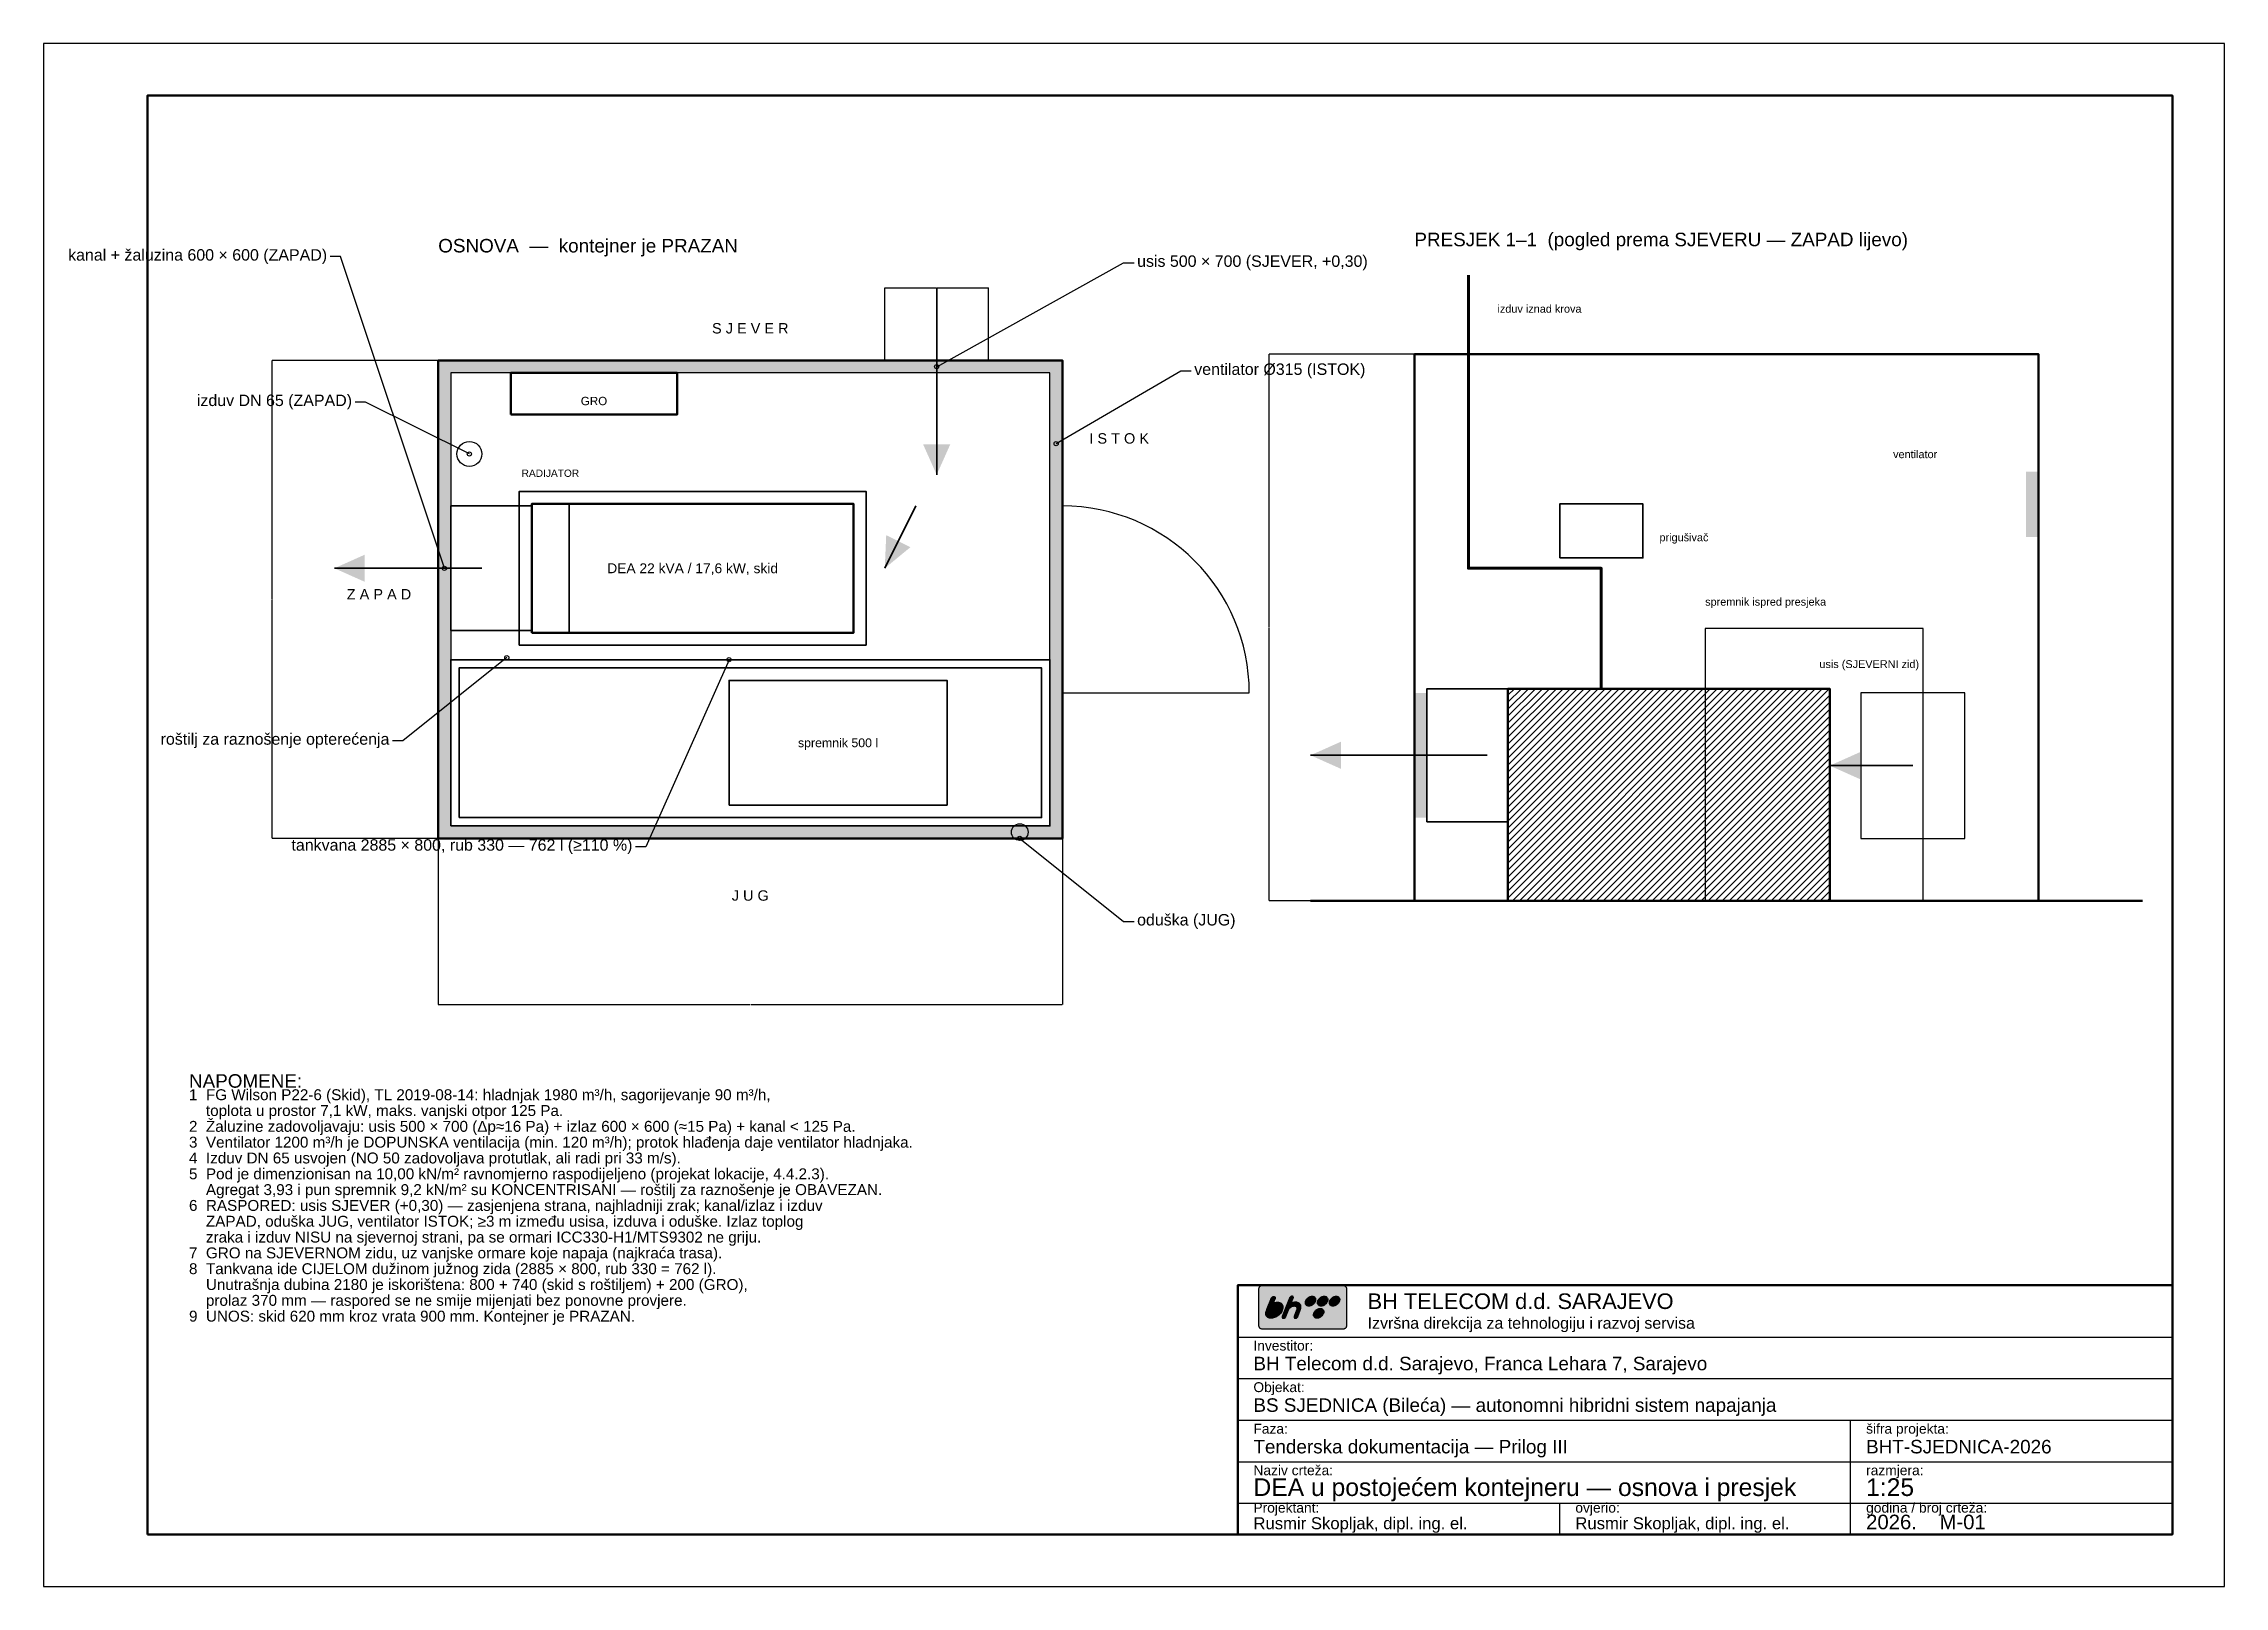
# Model space of a CAD drawing. Header units: millimetres. Extents: x 0 to 10500, y 0 to 7425.
import ezdxf
from ezdxf.enums import TextEntityAlignment as Align

# ---------------------------------------------------------------- set-up
doc = ezdxf.new("R2010")
doc.units = ezdxf.units.MM
for name, color, linetype in [('Agregat', 30, 'Continuous'), ('Izvod', 253, 'Continuous'), ('Konstrukcija', 5, 'Continuous'), ('Kote', 7, 'Continuous'), ('Novi1', 30, 'Continuous'), ('Objekat', 6, 'Continuous'), ('Okvir', 3, 'Continuous'), ('Orijentacija', 1, 'Continuous'), ('Sakriveno', 15, 'Continuous'), ('Tekst', 253, 'Continuous'), ('Ventilacija', 4, 'Continuous')]:
    doc.layers.add(name, color=color, linetype=linetype)
doc.styles.add('20', font='arial.ttf')
doc.styles.add('OpenSansCondensed-Light', font='OpenSansCondensed-Light.ttf')
doc.styles.get("Standard").update_dxf_attribs({"font": 'times.ttf'})
doc.dimstyles.get("Standard").update_dxf_attribs({"dimtxt": 2.5, "dimasz": 2.5, "dimexe": 1.25, "dimexo": 0.625, "dimtad": 1, "dimtxsty": 'Standard', "dimcen": 2.5, "dimazin": 3, "dimtfac": 1, "dimtmove": 0, "dimatfit": 3, "dimarcsym": 0})

# ---------------------------------------------------------------- blocks, each defined once
blk = doc.blocks.new('_CLOSEDFILLED')
at = {"color": 0, "linetype": 'ByBlock'}
blk.add_solid([(-1, 0), (0, 0), (-1, 0)], dxfattribs=at)
blk = doc.blocks.new('*D3')
for p, q in [((1900, 3600), (1900, 2800)), ((4905, 3600), (4905, 2800)), ((1900.25, 2800), (3400.5, 2800)), ((3404.5, 2800), (4904.75, 2800))]:
    blk.add_line(p, q)
at = {"layer": 'Defpoints'}
for p in [(1900, 3600), (4905, 3600), (1900, 2800)]:
    blk.add_point(p, dxfattribs=at)
at = {"layer": 'Kote', "xscale": 0.25, "yscale": 0.25, "rotation": 180}
blk.add_blockref('_CLOSEDFILLED', (1900, 2800), dxfattribs=at)
at = {"layer": 'Kote', "xscale": 0.25, "yscale": 0.25}
blk.add_blockref('_CLOSEDFILLED', (4905, 2800), dxfattribs=at)
at = {"layer": 'Kote', "insert": (3402.5, 2800), "char_height": 1, "attachment_point": 5, "style": 'OpenSansCondensed-Light'}
blk.add_mtext('3005', dxfattribs=at)
blk = doc.blocks.new('*D4')
for p, q in [((1900, 5900), (1100, 5900)), ((1100, 4752), (1100, 5899.75)), ((1100, 3600.25), (1100, 4748)), ((1900, 3600), (1100, 3600))]:
    blk.add_line(p, q)
at = {"layer": 'Defpoints'}
for p in [(1900, 5900), (1100, 3600), (1900, 3600)]:
    blk.add_point(p, dxfattribs=at)
at = {"layer": 'Kote', "xscale": 0.25, "yscale": 0.25}
for p, rotation in [((1100, 5900), 90), ((1100, 3600), 270)]:
    blk.add_blockref('_CLOSEDFILLED', p, dxfattribs=dict(at, rotation=rotation))
at = {"layer": 'Kote', "insert": (1100, 4750), "char_height": 1, "attachment_point": 5, "rotation": 90, "style": 'OpenSansCondensed-Light'}
blk.add_mtext('2300', dxfattribs=at)
blk = doc.blocks.new('*D5')
for p, q in [((4050, 5900), (4050, 6250)), ((4050.25, 6250), (4298.5, 6250)), ((4301.5, 6250), (4549.75, 6250)), ((4550, 5900), (4550, 6250))]:
    blk.add_line(p, q)
at = {"layer": 'Defpoints'}
for p in [(4050, 6250), (4050, 5900), (4550, 5900)]:
    blk.add_point(p, dxfattribs=at)
at = {"layer": 'Kote', "xscale": 0.25, "yscale": 0.25, "rotation": 180}
blk.add_blockref('_CLOSEDFILLED', (4050, 6250), dxfattribs=at)
at = {"layer": 'Kote', "xscale": 0.25, "yscale": 0.25}
blk.add_blockref('_CLOSEDFILLED', (4550, 6250), dxfattribs=at)
at = {"layer": 'Kote', "insert": (4300, 6250), "char_height": 1, "attachment_point": 5, "style": 'OpenSansCondensed-Light'}
blk.add_mtext('500', dxfattribs=at)
blk = doc.blocks.new('*D6')
for p, q in [((6600, 5930), (5900, 5930)), ((5900, 4617), (5900, 5929.75)), ((5900, 3300.25), (5900, 4613)), ((6600, 3300), (5900, 3300))]:
    blk.add_line(p, q)
at = {"layer": 'Defpoints'}
for p in [(6600, 5930), (5900, 3300), (6600, 3300)]:
    blk.add_point(p, dxfattribs=at)
at = {"layer": 'Kote', "xscale": 0.25, "yscale": 0.25}
for p, rotation in [((5900, 5930), 90), ((5900, 3300), 270)]:
    blk.add_blockref('_CLOSEDFILLED', p, dxfattribs=dict(at, rotation=rotation))
at = {"layer": 'Kote', "insert": (5900, 4615), "char_height": 1, "attachment_point": 5, "rotation": 90, "style": 'OpenSansCondensed-Light'}
blk.add_mtext('2630', dxfattribs=at)

msp = doc.modelspace()

# ---------------------------------------------------------------- hatches: boundary and pattern name
at = {"layer": 'Agregat'}
h = msp.add_hatch(dxfattribs=at)
h.set_pattern_fill('ANSI31', scale=7.5)
h.paths.add_polyline_path([(7050, 3300), (8600, 3300), (8600, 4320), (7050, 4320)])
at = {"layer": 'Objekat'}
for color, points in [(8, [(1900, 5840), (4905, 5840), (4905, 5900), (1900, 5900)]), (8, [(1900, 3660), (1960, 3660), (1960, 5840), (1900, 5840)]), (8, [(4845, 3660), (4905, 3660), (4905, 5840), (4845, 5840)]), (0, [(4845, 4300), (4905, 4300), (4905, 5200), (4845, 5200)]), (8, [(1900, 3600), (4905, 3600), (4905, 3660), (1900, 3660)])]:
    msp.add_hatch(color=color, dxfattribs=at).paths.add_polyline_path(points)
at = {"layer": 'Okvir'}
for color, points in [(30, [(5865.218, 1240), (6259.781, 1240), (6261.839, 1240.152), (6263.815, 1240.593), (6265.69, 1241.305), (6267.447, 1242.266), (6269.066, 1243.457), (6270.529, 1244.858), (6271.818, 1246.448), (6272.914, 1248.207), (6273.799, 1250.116), (6274.454, 1252.153), (6274.86, 1254.3), (6275, 1256.536), (6275, 1430.155), (6274.86, 1432.391), (6274.454, 1434.538), (6273.799, 1436.576), (6272.914, 1438.485), (6271.818, 1440.244), (6270.529, 1441.834), (6269.066, 1443.235), (6267.447, 1444.425), (6265.69, 1445.387), (6263.815, 1446.098), (6261.839, 1446.54), (6259.781, 1446.692), (5865.218, 1446.692), (5863.16, 1446.54), (5861.185, 1446.098), (5859.309, 1445.387), (5857.553, 1444.425), (5855.934, 1443.234), (5854.47, 1441.834), (5853.181, 1440.244), (5852.085, 1438.484), (5851.201, 1436.576), (5850.546, 1434.538), (5850.14, 1432.391), (5850, 1430.155), (5850, 1256.536), (5850.14, 1254.3), (5850.546, 1252.154), (5851.201, 1250.116), (5852.085, 1248.207), (5853.181, 1246.448), (5854.47, 1244.858), (5855.933, 1243.457), (5857.552, 1242.266), (5859.309, 1241.305), (5861.184, 1240.593), (5863.16, 1240.152)]), (7, [(5963.604, 1329.025), (5961.146, 1323.583), (5958.194, 1318.428), (5954.788, 1313.594), (5950.971, 1309.118), (5946.783, 1305.036), (5942.265, 1301.382), (5937.459, 1298.193), (5932.407, 1295.504), (5927.149, 1293.35), (5921.726, 1291.768), (5916.18, 1290.792), (5910.552, 1290.459), (5907.708, 1290.537), (5905.031, 1290.77), (5902.52, 1291.156), (5900.174, 1291.694), (5897.991, 1292.385), (5895.968, 1293.225), (5894.105, 1294.215), (5892.399, 1295.353), (5890.849, 1296.637), (5889.454, 1298.068), (5888.211, 1299.643), (5887.119, 1301.362), (5886.027, 1303.776), (5885.256, 1306.221), (5884.782, 1308.7), (5884.582, 1311.216), (5884.63, 1313.772), (5884.902, 1316.373), (5885.375, 1319.022), (5886.023, 1321.721), (5886.822, 1324.474), (5887.749, 1327.285), (5888.778, 1330.157), (5889.886, 1333.094), (5889.886, 1333.097), (5889.887, 1333.107), (5889.889, 1333.122), (5889.892, 1333.142), (5889.898, 1333.167), (5889.906, 1333.195), (5889.918, 1333.228), (5889.934, 1333.263), (5889.955, 1333.3), (5889.98, 1333.339), (5890.011, 1333.379), (5890.049, 1333.419), (5891.35, 1336.837), (5908.763, 1380.61), (5910.716, 1385.981), (5911.051, 1386.697), (5911.409, 1387.38), (5911.788, 1388.033), (5912.192, 1388.657), (5912.62, 1389.254), (5913.075, 1389.825), (5913.556, 1390.373), (5914.066, 1390.899), (5914.605, 1391.405), (5915.175, 1391.892), (5915.777, 1392.361), (5916.411, 1392.816), (5916.947, 1393.168), (5917.495, 1393.493), (5918.054, 1393.79), (5918.623, 1394.057), (5919.202, 1394.296), (5919.788, 1394.504), (5920.381, 1394.682), (5920.98, 1394.829), (5921.583, 1394.944), (5922.19, 1395.027), (5922.798, 1395.077), (5923.408, 1395.094), (5924.008, 1395.077), (5924.586, 1395.026), (5925.14, 1394.941), (5925.669, 1394.823), (5926.17, 1394.67), (5926.643, 1394.484), (5927.085, 1394.263), (5927.495, 1394.009), (5927.871, 1393.721), (5928.211, 1393.399), (5928.514, 1393.043), (5928.778, 1392.654), (5929.039, 1392.237), (5929.254, 1391.798), (5929.422, 1391.336), (5929.544, 1390.851), (5929.621, 1390.341), (5929.653, 1389.805), (5929.641, 1389.242), (5929.586, 1388.651), (5929.488, 1388.03), (5929.347, 1387.379), (5929.165, 1386.696), (5928.941, 1385.981), (5926.826, 1380.773), (5926.826, 1380.773), (5926.826, 1380.772), (5926.826, 1380.771), (5926.826, 1380.767), (5926.826, 1380.761), (5926.826, 1380.753), (5926.826, 1380.741), (5926.826, 1380.725), (5926.826, 1380.705), (5926.826, 1380.679), (5926.826, 1380.648), (5926.826, 1380.61), (5919.34, 1362.06), (5921.096, 1362.887), (5922.865, 1363.656), (5924.647, 1364.366), (5926.44, 1365.013), (5928.245, 1365.595), (5930.06, 1366.108), (5931.886, 1366.55), (5933.721, 1366.918), (5935.565, 1367.209), (5937.418, 1367.42), (5939.278, 1367.549), (5941.146, 1367.593), (5946.368, 1367.247), (5951.037, 1366.239), (5955.136, 1364.61), (5958.649, 1362.404), (5961.558, 1359.661), (5963.847, 1356.426), (5965.499, 1352.739), (5966.496, 1348.644), (5966.823, 1344.183), (5966.46, 1339.398), (5965.393, 1334.331)]), (7, [(6028.046, 1367.593), (6026.216, 1367.549), (6024.387, 1367.42), (6022.562, 1367.209), (6020.741, 1366.918), (6018.928, 1366.55), (6017.123, 1366.108), (6015.328, 1365.595), (6013.545, 1365.013), (6011.775, 1364.366), (6010.021, 1363.656), (6008.283, 1362.887), (6006.565, 1362.06), (6008.518, 1367.268), (6016.491, 1387.121), (6016.752, 1387.802), (6016.965, 1388.462), (6017.13, 1389.101), (6017.245, 1389.718), (6017.31, 1390.313), (6017.325, 1390.884), (6017.29, 1391.431), (6017.203, 1391.955), (6017.063, 1392.453), (6016.872, 1392.926), (6016.627, 1393.373), (6016.329, 1393.793), (6016.065, 1394.183), (6015.761, 1394.539), (6015.421, 1394.86), (6015.045, 1395.148), (6014.635, 1395.402), (6014.193, 1395.623), (6013.721, 1395.809), (6013.219, 1395.961), (6012.691, 1396.08), (6012.137, 1396.165), (6011.559, 1396.215), (6010.96, 1396.232), (6010.352, 1396.215), (6009.752, 1396.165), (6009.156, 1396.082), (6008.566, 1395.967), (6007.981, 1395.821), (6007.399, 1395.643), (6006.821, 1395.435), (6006.246, 1395.196), (6005.673, 1394.929), (6005.101, 1394.633), (6004.531, 1394.308), (6003.961, 1393.956), (6003.327, 1393.498), (6002.726, 1393.02), (6002.158, 1392.522), (6001.622, 1392.003), (6001.118, 1391.464), (6000.645, 1390.904), (6000.203, 1390.324), (5999.791, 1389.724), (5999.407, 1389.104), (5999.053, 1388.463), (5998.727, 1387.802), (5998.429, 1387.121), (5963.767, 1299.408), (5963.509, 1298.727), (5963.304, 1298.066), (5963.151, 1297.428), (5963.049, 1296.811), (5962.997, 1296.217), (5962.993, 1295.646), (5963.037, 1295.098), (5963.128, 1294.575), (5963.263, 1294.077), (5963.443, 1293.604), (5963.665, 1293.157), (5963.929, 1292.736), (5964.228, 1292.384), (5964.553, 1292.059), (5964.906, 1291.763), (5965.285, 1291.495), (5965.692, 1291.257), (5966.126, 1291.049), (5966.587, 1290.871), (5967.075, 1290.724), (5967.591, 1290.609), (5968.133, 1290.526), (5968.703, 1290.476), (5969.3, 1290.459), (5969.876, 1290.476), (5970.463, 1290.526), (5971.059, 1290.609), (5971.662, 1290.724), (5972.27, 1290.871), (5972.88, 1291.049), (5973.49, 1291.257), (5974.097, 1291.495), (5974.7, 1291.763), (5975.296, 1292.059), (5975.884, 1292.384), (5976.46, 1292.736), (5977.056, 1293.157), (5977.626, 1293.604), (5978.168, 1294.077), (5978.684, 1294.575), (5979.172, 1295.098), (5979.633, 1295.646), (5980.067, 1296.217), (5980.474, 1296.811), (5980.853, 1297.428), (5981.206, 1298.066), (5981.531, 1298.727), (5981.829, 1299.408), (5994.523, 1331.629), (5995.896, 1334.135), (5997.481, 1336.515), (5999.26, 1338.751), (6001.213, 1340.826), (6003.322, 1342.723), (6005.568, 1344.424), (6007.933, 1345.911), (6010.398, 1347.167), (6012.945, 1348.174), (6015.554, 1348.915), (6018.207, 1349.373), (6020.886, 1349.529), (6023.733, 1349.35), (6026.251, 1348.824), (6028.438, 1347.973), (6030.288, 1346.817), (6031.8, 1345.377), (6032.969, 1343.672), (6033.792, 1341.722), (6034.266, 1339.549), (6034.388, 1337.173), (6034.153, 1334.613), (6033.559, 1331.89), (6032.602, 1329.025), (6021.211, 1299.571), (6020.953, 1298.852), (6020.748, 1298.161), (6020.596, 1297.499), (6020.494, 1296.865), (6020.441, 1296.261), (6020.438, 1295.687), (6020.482, 1295.143), (6020.572, 1294.63), (6020.707, 1294.149), (6020.887, 1293.7), (6021.109, 1293.284), (6021.373, 1292.901), (6021.672, 1292.511), (6021.997, 1292.154), (6022.35, 1291.832), (6022.73, 1291.544), (6023.137, 1291.29), (6023.571, 1291.069), (6024.032, 1290.883), (6024.52, 1290.73), (6025.035, 1290.612), (6025.578, 1290.527), (6026.147, 1290.476), (6026.744, 1290.459), (6027.354, 1290.476), (6027.964, 1290.527), (6028.575, 1290.612), (6029.185, 1290.73), (6029.795, 1290.883), (6030.405, 1291.069), (6031.016, 1291.29), (6031.626, 1291.544), (6032.236, 1291.832), (6032.846, 1292.154), (6033.457, 1292.511), (6034.067, 1292.901), (6034.664, 1293.284), (6035.232, 1293.7), (6035.773, 1294.149), (6036.285, 1294.63), (6036.767, 1295.143), (6037.22, 1295.687), (6037.642, 1296.261), (6038.033, 1296.865), (6038.392, 1297.499), (6038.719, 1298.161), (6039.013, 1298.852), (6039.274, 1299.571), (6050.666, 1329.025), (6052.422, 1334.331), (6053.466, 1339.398), (6053.814, 1344.183), (6053.481, 1348.644), (6052.481, 1352.739), (6050.829, 1356.426), (6048.539, 1359.661), (6045.627, 1362.404), (6042.107, 1364.61), (6037.994, 1366.239), (6033.302, 1367.247)]), (7, [(6107.621, 1396.232), (6110.748, 1396.013), (6113.605, 1395.377), (6116.175, 1394.351), (6118.441, 1392.966), (6120.382, 1391.251), (6121.983, 1389.235), (6123.224, 1386.948), (6124.088, 1384.42), (6124.557, 1381.678), (6124.611, 1378.754), (6124.234, 1375.676), (6123.408, 1372.474), (6122.149, 1369.275), (6120.516, 1366.206), (6118.546, 1363.295), (6116.277, 1360.571), (6113.748, 1358.061), (6110.999, 1355.795), (6108.066, 1353.799), (6104.988, 1352.103), (6101.804, 1350.735), (6098.552, 1349.723), (6095.271, 1349.095), (6092, 1348.879), (6088.87, 1349.095), (6086.005, 1349.723), (6083.423, 1350.735), (6081.145, 1352.103), (6079.189, 1353.799), (6077.577, 1355.795), (6076.328, 1358.061), (6075.461, 1360.571), (6074.997, 1363.295), (6074.954, 1366.206), (6075.354, 1369.275), (6076.215, 1372.474), (6077.473, 1375.676), (6079.106, 1378.754), (6081.076, 1381.678), (6083.345, 1384.42), (6085.873, 1386.948), (6088.623, 1389.235), (6091.556, 1391.251), (6094.633, 1392.966), (6097.817, 1394.351), (6101.069, 1395.377), (6104.35, 1396.013)]), (7, [(6165.88, 1396.232), (6169.044, 1396.013), (6171.932, 1395.377), (6174.528, 1394.351), (6176.813, 1392.966), (6178.771, 1391.251), (6180.384, 1389.235), (6181.634, 1386.948), (6182.503, 1384.42), (6182.975, 1381.678), (6183.031, 1378.754), (6182.655, 1375.676), (6181.828, 1372.474), (6180.57, 1369.275), (6178.936, 1366.206), (6176.966, 1363.295), (6174.698, 1360.571), (6172.17, 1358.061), (6169.42, 1355.795), (6166.487, 1353.799), (6163.409, 1352.103), (6160.226, 1350.735), (6156.974, 1349.723), (6153.693, 1349.095), (6150.421, 1348.879), (6147.292, 1349.095), (6144.425, 1349.723), (6141.842, 1350.735), (6139.56, 1352.103), (6137.599, 1353.799), (6135.978, 1355.795), (6134.717, 1358.061), (6133.834, 1360.571), (6133.349, 1363.295), (6133.281, 1366.206), (6133.649, 1369.275), (6134.473, 1372.474), (6135.765, 1375.676), (6137.421, 1378.754), (6139.403, 1381.678), (6141.675, 1384.42), (6144.201, 1386.948), (6146.942, 1389.235), (6149.864, 1391.251), (6152.928, 1392.966), (6156.099, 1394.351), (6159.339, 1395.377), (6162.611, 1396.013)]), (7, [(6223.487, 1396.232), (6226.613, 1396.013), (6229.471, 1395.377), (6232.041, 1394.351), (6234.306, 1392.966), (6236.248, 1391.251), (6237.849, 1389.235), (6239.09, 1386.948), (6239.954, 1384.42), (6240.422, 1381.678), (6240.477, 1378.754), (6240.099, 1375.676), (6239.272, 1372.474), (6238.014, 1369.275), (6236.381, 1366.206), (6234.411, 1363.295), (6232.143, 1360.571), (6229.614, 1358.061), (6226.864, 1355.795), (6223.931, 1353.799), (6220.854, 1352.103), (6217.67, 1350.735), (6214.418, 1349.723), (6211.137, 1349.095), (6207.865, 1348.879), (6204.736, 1349.095), (6201.871, 1349.723), (6199.289, 1350.735), (6197.011, 1352.103), (6195.055, 1353.799), (6193.443, 1355.795), (6192.194, 1358.061), (6191.327, 1360.571), (6190.862, 1363.295), (6190.82, 1366.206), (6191.219, 1369.275), (6192.081, 1372.474), (6193.339, 1375.676), (6194.972, 1378.754), (6196.942, 1381.678), (6199.21, 1384.42), (6201.739, 1386.948), (6204.489, 1389.235), (6207.422, 1391.251), (6210.499, 1392.966), (6213.683, 1394.351), (6216.935, 1395.377), (6220.215, 1396.013)]), (7, [(5945.54, 1329.025), (5946.531, 1331.89), (5947.148, 1334.613), (5947.396, 1337.173), (5947.282, 1339.549), (5946.81, 1341.722), (5945.987, 1343.672), (5944.819, 1345.377), (5943.31, 1346.817), (5941.467, 1347.973), (5939.294, 1348.824), (5936.799, 1349.35), (5933.986, 1349.529), (5931.034, 1349.344), (5928.129, 1348.802), (5925.293, 1347.927), (5922.547, 1346.745), (5919.912, 1345.277), (5917.408, 1343.549), (5915.057, 1341.583), (5912.879, 1339.404), (5910.896, 1337.035), (5909.128, 1334.499), (5907.596, 1331.822), (5906.321, 1329.025), (5905.196, 1325.645), (5904.566, 1322.579), (5904.396, 1319.826), (5904.652, 1317.381), (5905.298, 1315.242), (5906.301, 1313.404), (5907.626, 1311.864), (5909.239, 1310.62), (5911.104, 1309.667), (5913.189, 1309.002), (5915.457, 1308.622), (5917.875, 1308.523), (5920.371, 1308.671), (5922.953, 1309.115), (5925.585, 1309.85), (5928.23, 1310.873), (5930.853, 1312.181), (5933.417, 1313.77), (5935.886, 1315.638), (5938.223, 1317.78), (5940.394, 1320.193), (5942.361, 1322.874), (5944.089, 1325.819)]), (7, [(6146.678, 1337.65), (6149.808, 1337.434), (6152.674, 1336.806), (6155.257, 1335.794), (6157.539, 1334.425), (6159.5, 1332.73), (6161.12, 1330.734), (6162.382, 1328.468), (6163.264, 1325.958), (6163.749, 1323.234), (6163.817, 1320.323), (6163.449, 1317.254), (6162.626, 1314.055), (6161.367, 1310.856), (6159.734, 1307.787), (6157.764, 1304.876), (6155.496, 1302.151), (6152.967, 1299.642), (6150.217, 1297.375), (6147.284, 1295.38), (6144.207, 1293.684), (6141.023, 1292.315), (6137.771, 1291.303), (6134.49, 1290.675), (6131.218, 1290.459), (6128.089, 1290.675), (6125.223, 1291.303), (6122.639, 1292.315), (6120.357, 1293.684), (6118.397, 1295.38), (6116.776, 1297.375), (6115.514, 1299.642), (6114.632, 1302.151), (6114.147, 1304.876), (6114.078, 1307.787), (6114.446, 1310.856), (6115.27, 1314.055), (6116.528, 1317.254), (6118.162, 1320.323), (6120.132, 1323.234), (6122.4, 1325.958), (6124.929, 1328.468), (6127.679, 1330.734), (6130.612, 1332.73), (6133.689, 1334.425), (6136.873, 1335.794), (6140.125, 1336.806), (6143.406, 1337.434)])]:
    msp.add_hatch(color=color, dxfattribs=at).paths.add_polyline_path(points)
at = {"layer": 'Ventilacija'}
for points in [[(4050, 5840), (4550, 5840), (4550, 5900), (4050, 5900)], [(4845, 5350), (4905, 5350), (4905, 5665), (4845, 5665)], [(9545, 5050), (9605, 5050), (9605, 5365), (9545, 5365)], [(1900, 4600), (1960, 4600), (1960, 5200), (1900, 5200)], [(6600, 3700), (6660, 3700), (6660, 4300), (6600, 4300)]]:
    msp.add_hatch(color=4, dxfattribs=at).paths.add_polyline_path(points)

# ---------------------------------------------------------------- linework, layer by layer
at = {"layer": 'Agregat', "color": 30, "lineweight": 50}
for points in [[(2350, 4590), (3900, 4590), (3900, 5210), (2350, 5210)], [(7050, 3300), (8600, 3300), (8600, 4320), (7050, 4320)]]:
    msp.add_lwpolyline(points, close=True, dxfattribs=at)
at = {"layer": 'Agregat', "color": 4, "lineweight": 35}
msp.add_lwpolyline([(2350, 4590), (2530, 4590), (2530, 5210), (2350, 5210)], close=True, dxfattribs=at)
at = {"layer": 'Agregat', "color": 1, "lineweight": 35}
msp.add_lwpolyline([(1960, 3660), (4845, 3660), (4845, 4460), (1960, 4460)], close=True, dxfattribs=at)
at = {"layer": 'Agregat', "color": 30, "lineweight": 35}
msp.add_lwpolyline([(3300, 3760), (4350, 3760), (4350, 4360), (3300, 4360)], close=True, dxfattribs=at)
at = {"layer": 'Izvod', "color": 8}
for points in [[(1930, 4900), (1430, 6400), (1380, 6400)], [(4300, 5870), (5200, 6370), (5250, 6370)], [(4875, 5500), (5475, 5850), (5525, 5850)], [(2050, 5450), (1550, 5700), (1500, 5700)], [(2230, 4470), (1730, 4070), (1680, 4070)], [(3300, 4460), (2900, 3560), (2850, 3560)], [(4700, 3600), (5200, 3200), (5250, 3200)]]:
    msp.add_lwpolyline(points, dxfattribs=at)
for centre in [(4300, 5870), (2050, 5450), (4875, 5500), (1930, 4900), (2230, 4470), (3300, 4460), (4700, 3600)]:
    msp.add_circle(centre, 10, dxfattribs=at)
at = {"layer": 'Konstrukcija', "color": 5, "lineweight": 35}
for points in [[(2290, 4530), (3960, 4530), (3960, 5270), (2290, 5270)], [(2000, 3700), (4805, 3700), (4805, 4420), (2000, 4420)]]:
    msp.add_lwpolyline(points, close=True, dxfattribs=at)
at = {"layer": 'Novi1', "color": 30, "lineweight": 50}
msp.add_lwpolyline([(2250, 5640), (3050, 5640), (3050, 5840), (2250, 5840)], close=True, dxfattribs=at)
at = {"layer": 'Objekat', "color": 8}
msp.add_line((4905, 4300), (5805, 4300), dxfattribs=at)
at = {"layer": 'Objekat', "color": 8, "lineweight": 50}
msp.add_line((6100, 3300), (10105, 3300), dxfattribs=at)
at = {"layer": 'Objekat', "color": 6, "lineweight": 50}
for points in [[(1900, 3600), (4905, 3600), (4905, 5900), (1900, 5900)], [(6600, 3300), (9605, 3300), (9605, 5930), (6600, 5930)]]:
    msp.add_lwpolyline(points, close=True, dxfattribs=at)
at = {"layer": 'Objekat', "color": 6}
msp.add_lwpolyline([(1960, 3660), (4845, 3660), (4845, 5840), (1960, 5840)], close=True, dxfattribs=at)
at = {"layer": 'Objekat', "color": 8}
msp.add_arc((4905, 4300), 900, 0, 90, dxfattribs=at)
at = {"layer": 'Okvir'}
for p, q in [((5750, 1200), (10250, 1200)), ((5750, 1000), (10250, 1000)), ((5750, 800), (10250, 800)), ((8700, 400), (8700, 800)), ((5750, 600), (10250, 600)), ((5750, 400), (10250, 400)), ((7300, 250), (7300, 400)), ((8700, 250), (8700, 400))]:
    msp.add_line(p, q, dxfattribs=at)
at = {"layer": 'Okvir', "color": 8}
msp.add_lwpolyline([(0, 0), (10500, 0), (10500, 7425), (0, 7425)], close=True, dxfattribs=at)
at = {"layer": 'Okvir', "lineweight": 50}
for points in [[(500, 250), (10250, 250), (10250, 7175), (500, 7175)], [(5750, 250), (10250, 250), (10250, 1450), (5750, 1450)]]:
    msp.add_lwpolyline(points, close=True, dxfattribs=at)
at = {"layer": 'Okvir', "color": 30}
msp.add_lwpolyline([(5865.218, 1240), (6259.781, 1240), (6261.839, 1240.152), (6263.815, 1240.593), (6265.69, 1241.305), (6267.447, 1242.266), (6269.066, 1243.457), (6270.529, 1244.858), (6271.818, 1246.448), (6272.914, 1248.207), (6273.799, 1250.116), (6274.454, 1252.153), (6274.86, 1254.3), (6275, 1256.536), (6275, 1430.155), (6274.86, 1432.391), (6274.454, 1434.538), (6273.799, 1436.576), (6272.914, 1438.485), (6271.818, 1440.244), (6270.529, 1441.834), (6269.066, 1443.235), (6267.447, 1444.425), (6265.69, 1445.387), (6263.815, 1446.098), (6261.839, 1446.54), (6259.781, 1446.692), (5865.218, 1446.692), (5863.16, 1446.54), (5861.185, 1446.098), (5859.309, 1445.387), (5857.553, 1444.425), (5855.934, 1443.234), (5854.47, 1441.834), (5853.181, 1440.244), (5852.085, 1438.484), (5851.201, 1436.576), (5850.546, 1434.538), (5850.14, 1432.391), (5850, 1430.155), (5850, 1256.536), (5850.14, 1254.3), (5850.546, 1252.154), (5851.201, 1250.116), (5852.085, 1248.207), (5853.181, 1246.448), (5854.47, 1244.858), (5855.933, 1243.457), (5857.552, 1242.266), (5859.309, 1241.305), (5861.184, 1240.593), (5863.16, 1240.152), (5865.218, 1240)], close=True, dxfattribs=at)
at = {"layer": 'Okvir', "color": 7}
for points in [[(5963.604, 1329.025), (5961.146, 1323.583), (5958.194, 1318.428), (5954.788, 1313.594), (5950.971, 1309.118), (5946.783, 1305.036), (5942.265, 1301.382), (5937.459, 1298.193), (5932.407, 1295.504), (5927.149, 1293.35), (5921.726, 1291.768), (5916.18, 1290.792), (5910.552, 1290.459), (5907.708, 1290.537), (5905.031, 1290.77), (5902.52, 1291.156), (5900.174, 1291.694), (5897.991, 1292.385), (5895.968, 1293.225), (5894.105, 1294.215), (5892.399, 1295.353), (5890.849, 1296.637), (5889.454, 1298.068), (5888.211, 1299.643), (5887.119, 1301.362), (5886.027, 1303.776), (5885.256, 1306.221), (5884.782, 1308.7), (5884.582, 1311.216), (5884.63, 1313.772), (5884.902, 1316.373), (5885.375, 1319.022), (5886.023, 1321.721), (5886.822, 1324.474), (5887.749, 1327.285), (5888.778, 1330.157), (5889.886, 1333.094), (5889.886, 1333.097), (5889.887, 1333.107), (5889.889, 1333.122), (5889.892, 1333.142), (5889.898, 1333.167), (5889.906, 1333.195), (5889.918, 1333.228), (5889.934, 1333.263), (5889.955, 1333.3), (5889.98, 1333.339), (5890.011, 1333.379), (5890.049, 1333.419), (5891.35, 1336.837), (5908.763, 1380.61), (5910.716, 1385.981), (5911.051, 1386.697), (5911.409, 1387.38), (5911.788, 1388.033), (5912.192, 1388.657), (5912.62, 1389.254), (5913.075, 1389.825), (5913.556, 1390.373), (5914.066, 1390.899), (5914.605, 1391.405), (5915.175, 1391.892), (5915.777, 1392.361), (5916.411, 1392.816), (5916.947, 1393.168), (5917.495, 1393.493), (5918.054, 1393.79), (5918.623, 1394.057), (5919.202, 1394.296), (5919.788, 1394.504), (5920.381, 1394.682), (5920.98, 1394.829), (5921.583, 1394.944), (5922.19, 1395.027), (5922.798, 1395.077), (5923.408, 1395.094), (5924.008, 1395.077), (5924.586, 1395.026), (5925.14, 1394.941), (5925.669, 1394.823), (5926.17, 1394.67), (5926.643, 1394.484), (5927.085, 1394.263), (5927.495, 1394.009), (5927.871, 1393.721), (5928.211, 1393.399), (5928.514, 1393.043), (5928.778, 1392.654), (5929.039, 1392.237), (5929.254, 1391.798), (5929.422, 1391.336), (5929.544, 1390.851), (5929.621, 1390.341), (5929.653, 1389.805), (5929.641, 1389.242), (5929.586, 1388.651), (5929.488, 1388.03), (5929.347, 1387.379), (5929.165, 1386.696), (5928.941, 1385.981), (5926.826, 1380.773), (5926.826, 1380.773), (5926.826, 1380.772), (5926.826, 1380.771), (5926.826, 1380.767), (5926.826, 1380.761), (5926.826, 1380.753), (5926.826, 1380.741), (5926.826, 1380.725), (5926.826, 1380.705), (5926.826, 1380.679), (5926.826, 1380.648), (5926.826, 1380.61), (5919.34, 1362.06), (5921.096, 1362.887), (5922.865, 1363.656), (5924.647, 1364.366), (5926.44, 1365.013), (5928.245, 1365.595), (5930.06, 1366.108), (5931.886, 1366.55), (5933.721, 1366.918), (5935.565, 1367.209), (5937.418, 1367.42), (5939.278, 1367.549), (5941.146, 1367.593), (5946.368, 1367.247), (5951.037, 1366.239), (5955.136, 1364.61), (5958.649, 1362.404), (5961.558, 1359.661), (5963.847, 1356.426), (5965.499, 1352.739), (5966.496, 1348.644), (5966.823, 1344.183), (5966.46, 1339.398), (5965.393, 1334.331), (5963.604, 1329.025)], [(6028.046, 1367.593), (6026.216, 1367.549), (6024.387, 1367.42), (6022.562, 1367.209), (6020.741, 1366.918), (6018.928, 1366.55), (6017.123, 1366.108), (6015.328, 1365.595), (6013.545, 1365.013), (6011.775, 1364.366), (6010.021, 1363.656), (6008.283, 1362.887), (6006.565, 1362.06), (6008.518, 1367.268), (6016.491, 1387.121), (6016.752, 1387.802), (6016.965, 1388.462), (6017.13, 1389.101), (6017.245, 1389.718), (6017.31, 1390.313), (6017.325, 1390.884), (6017.29, 1391.431), (6017.203, 1391.955), (6017.063, 1392.453), (6016.872, 1392.926), (6016.627, 1393.373), (6016.329, 1393.793), (6016.065, 1394.183), (6015.761, 1394.539), (6015.421, 1394.86), (6015.045, 1395.148), (6014.635, 1395.402), (6014.193, 1395.623), (6013.721, 1395.809), (6013.219, 1395.961), (6012.691, 1396.08), (6012.137, 1396.165), (6011.559, 1396.215), (6010.96, 1396.232), (6010.352, 1396.215), (6009.752, 1396.165), (6009.156, 1396.082), (6008.566, 1395.967), (6007.981, 1395.821), (6007.399, 1395.643), (6006.821, 1395.435), (6006.246, 1395.196), (6005.673, 1394.929), (6005.101, 1394.633), (6004.531, 1394.308), (6003.961, 1393.956), (6003.327, 1393.498), (6002.726, 1393.02), (6002.158, 1392.522), (6001.622, 1392.003), (6001.118, 1391.464), (6000.645, 1390.904), (6000.203, 1390.324), (5999.791, 1389.724), (5999.407, 1389.104), (5999.053, 1388.463), (5998.727, 1387.802), (5998.429, 1387.121), (5963.767, 1299.408), (5963.509, 1298.727), (5963.304, 1298.066), (5963.151, 1297.428), (5963.049, 1296.811), (5962.997, 1296.217), (5962.993, 1295.646), (5963.037, 1295.098), (5963.128, 1294.575), (5963.263, 1294.077), (5963.443, 1293.604), (5963.665, 1293.157), (5963.929, 1292.736), (5964.228, 1292.384), (5964.553, 1292.059), (5964.906, 1291.763), (5965.285, 1291.495), (5965.692, 1291.257), (5966.126, 1291.049), (5966.587, 1290.871), (5967.075, 1290.724), (5967.591, 1290.609), (5968.133, 1290.526), (5968.703, 1290.476), (5969.3, 1290.459), (5969.876, 1290.476), (5970.463, 1290.526), (5971.059, 1290.609), (5971.662, 1290.724), (5972.27, 1290.871), (5972.88, 1291.049), (5973.49, 1291.257), (5974.097, 1291.495), (5974.7, 1291.763), (5975.296, 1292.059), (5975.884, 1292.384), (5976.46, 1292.736), (5977.056, 1293.157), (5977.626, 1293.604), (5978.168, 1294.077), (5978.684, 1294.575), (5979.172, 1295.098), (5979.633, 1295.646), (5980.067, 1296.217), (5980.474, 1296.811), (5980.853, 1297.428), (5981.206, 1298.066), (5981.531, 1298.727), (5981.829, 1299.408), (5994.523, 1331.629), (5995.896, 1334.135), (5997.481, 1336.515), (5999.26, 1338.751), (6001.213, 1340.826), (6003.322, 1342.723), (6005.568, 1344.424), (6007.933, 1345.911), (6010.398, 1347.167), (6012.945, 1348.174), (6015.554, 1348.915), (6018.207, 1349.373), (6020.886, 1349.529), (6023.733, 1349.35), (6026.251, 1348.824), (6028.438, 1347.973), (6030.288, 1346.817), (6031.8, 1345.377), (6032.969, 1343.672), (6033.792, 1341.722), (6034.266, 1339.549), (6034.388, 1337.173), (6034.153, 1334.613), (6033.559, 1331.89), (6032.602, 1329.025), (6032.602, 1329.025), (6021.211, 1299.571), (6020.953, 1298.852), (6020.748, 1298.161), (6020.596, 1297.499), (6020.494, 1296.865), (6020.441, 1296.261), (6020.438, 1295.687), (6020.482, 1295.143), (6020.572, 1294.63), (6020.707, 1294.149), (6020.887, 1293.7), (6021.109, 1293.284), (6021.373, 1292.901), (6021.672, 1292.511), (6021.997, 1292.154), (6022.35, 1291.832), (6022.73, 1291.544), (6023.137, 1291.29), (6023.571, 1291.069), (6024.032, 1290.883), (6024.52, 1290.73), (6025.035, 1290.612), (6025.578, 1290.527), (6026.147, 1290.476), (6026.744, 1290.459), (6027.354, 1290.476), (6027.964, 1290.527), (6028.575, 1290.612), (6029.185, 1290.73), (6029.795, 1290.883), (6030.405, 1291.069), (6031.016, 1291.29), (6031.626, 1291.544), (6032.236, 1291.832), (6032.846, 1292.154), (6033.457, 1292.511), (6034.067, 1292.901), (6034.664, 1293.284), (6035.232, 1293.7), (6035.773, 1294.149), (6036.285, 1294.63), (6036.767, 1295.143), (6037.22, 1295.687), (6037.642, 1296.261), (6038.033, 1296.865), (6038.392, 1297.499), (6038.719, 1298.161), (6039.013, 1298.852), (6039.274, 1299.571), (6050.666, 1329.025), (6050.666, 1329.025), (6052.422, 1334.331), (6053.466, 1339.398), (6053.814, 1344.183), (6053.481, 1348.644), (6052.481, 1352.739), (6050.829, 1356.426), (6048.539, 1359.661), (6045.627, 1362.404), (6042.107, 1364.61), (6037.994, 1366.239), (6033.302, 1367.247), (6028.046, 1367.593)], [(6107.621, 1396.232), (6110.748, 1396.013), (6113.605, 1395.377), (6116.175, 1394.351), (6118.441, 1392.966), (6120.382, 1391.251), (6121.983, 1389.235), (6123.224, 1386.948), (6124.088, 1384.42), (6124.557, 1381.678), (6124.611, 1378.754), (6124.234, 1375.676), (6123.408, 1372.474), (6122.149, 1369.275), (6120.516, 1366.206), (6118.546, 1363.295), (6116.277, 1360.571), (6113.748, 1358.061), (6110.999, 1355.795), (6108.066, 1353.799), (6104.988, 1352.103), (6101.804, 1350.735), (6098.552, 1349.723), (6095.271, 1349.095), (6092, 1348.879), (6088.87, 1349.095), (6086.005, 1349.723), (6083.423, 1350.735), (6081.145, 1352.103), (6079.189, 1353.799), (6077.577, 1355.795), (6076.328, 1358.061), (6075.461, 1360.571), (6074.997, 1363.295), (6074.954, 1366.206), (6075.354, 1369.275), (6076.215, 1372.474), (6077.473, 1375.676), (6079.106, 1378.754), (6081.076, 1381.678), (6083.345, 1384.42), (6085.873, 1386.948), (6088.623, 1389.235), (6091.556, 1391.251), (6094.633, 1392.966), (6097.817, 1394.351), (6101.069, 1395.377), (6104.35, 1396.013), (6107.621, 1396.232)], [(6165.88, 1396.232), (6169.044, 1396.013), (6171.932, 1395.377), (6174.528, 1394.351), (6176.813, 1392.966), (6178.771, 1391.251), (6180.384, 1389.235), (6181.634, 1386.948), (6182.503, 1384.42), (6182.975, 1381.678), (6183.031, 1378.754), (6182.655, 1375.676), (6181.828, 1372.474), (6180.57, 1369.275), (6178.936, 1366.206), (6176.966, 1363.295), (6174.698, 1360.571), (6172.17, 1358.061), (6169.42, 1355.795), (6166.487, 1353.799), (6163.409, 1352.103), (6160.226, 1350.735), (6156.974, 1349.723), (6153.693, 1349.095), (6150.421, 1348.879), (6147.292, 1349.095), (6144.425, 1349.723), (6141.842, 1350.735), (6139.56, 1352.103), (6137.599, 1353.799), (6135.978, 1355.795), (6134.717, 1358.061), (6133.834, 1360.571), (6133.349, 1363.295), (6133.281, 1366.206), (6133.649, 1369.275), (6134.473, 1372.474), (6135.765, 1375.676), (6137.421, 1378.754), (6139.403, 1381.678), (6141.675, 1384.42), (6144.201, 1386.948), (6146.942, 1389.235), (6149.864, 1391.251), (6152.928, 1392.966), (6156.099, 1394.351), (6159.339, 1395.377), (6162.611, 1396.013), (6165.88, 1396.232)], [(6223.487, 1396.232), (6226.613, 1396.013), (6229.471, 1395.377), (6232.041, 1394.351), (6234.306, 1392.966), (6236.248, 1391.251), (6237.849, 1389.235), (6239.09, 1386.948), (6239.954, 1384.42), (6240.422, 1381.678), (6240.477, 1378.754), (6240.099, 1375.676), (6239.272, 1372.474), (6238.014, 1369.275), (6236.381, 1366.206), (6234.411, 1363.295), (6232.143, 1360.571), (6229.614, 1358.061), (6226.864, 1355.795), (6223.931, 1353.799), (6220.854, 1352.103), (6217.67, 1350.735), (6214.418, 1349.723), (6211.137, 1349.095), (6207.865, 1348.879), (6204.736, 1349.095), (6201.871, 1349.723), (6199.289, 1350.735), (6197.011, 1352.103), (6195.055, 1353.799), (6193.443, 1355.795), (6192.194, 1358.061), (6191.327, 1360.571), (6190.862, 1363.295), (6190.82, 1366.206), (6191.219, 1369.275), (6192.081, 1372.474), (6193.339, 1375.676), (6194.972, 1378.754), (6196.942, 1381.678), (6199.21, 1384.42), (6201.739, 1386.948), (6204.489, 1389.235), (6207.422, 1391.251), (6210.499, 1392.966), (6213.683, 1394.351), (6216.935, 1395.377), (6220.215, 1396.013), (6223.487, 1396.232)], [(5945.54, 1329.025), (5946.531, 1331.89), (5947.148, 1334.613), (5947.396, 1337.173), (5947.282, 1339.549), (5946.81, 1341.722), (5945.987, 1343.672), (5944.819, 1345.377), (5943.31, 1346.817), (5941.467, 1347.973), (5939.294, 1348.824), (5936.799, 1349.35), (5933.986, 1349.529), (5931.034, 1349.344), (5928.129, 1348.802), (5925.293, 1347.927), (5922.547, 1346.745), (5919.912, 1345.277), (5917.408, 1343.549), (5915.057, 1341.583), (5912.879, 1339.404), (5910.896, 1337.035), (5909.128, 1334.499), (5907.596, 1331.822), (5906.321, 1329.025), (5905.196, 1325.645), (5904.566, 1322.579), (5904.396, 1319.826), (5904.652, 1317.381), (5905.298, 1315.242), (5906.301, 1313.404), (5907.626, 1311.864), (5909.239, 1310.62), (5911.104, 1309.667), (5913.189, 1309.002), (5915.457, 1308.622), (5917.875, 1308.523), (5920.371, 1308.671), (5922.953, 1309.115), (5925.585, 1309.85), (5928.23, 1310.873), (5930.853, 1312.181), (5933.417, 1313.77), (5935.886, 1315.638), (5938.223, 1317.78), (5940.394, 1320.193), (5942.361, 1322.874), (5944.089, 1325.819), (5945.54, 1329.025)], [(6146.678, 1337.65), (6149.808, 1337.434), (6152.674, 1336.806), (6155.257, 1335.794), (6157.539, 1334.425), (6159.5, 1332.73), (6161.12, 1330.734), (6162.382, 1328.468), (6163.264, 1325.958), (6163.749, 1323.234), (6163.817, 1320.323), (6163.449, 1317.254), (6162.626, 1314.055), (6161.367, 1310.856), (6159.734, 1307.787), (6157.764, 1304.876), (6155.496, 1302.151), (6152.967, 1299.642), (6150.217, 1297.375), (6147.284, 1295.38), (6144.207, 1293.684), (6141.023, 1292.315), (6137.771, 1291.303), (6134.49, 1290.675), (6131.218, 1290.459), (6128.089, 1290.675), (6125.223, 1291.303), (6122.639, 1292.315), (6120.357, 1293.684), (6118.397, 1295.38), (6116.776, 1297.375), (6115.514, 1299.642), (6114.632, 1302.151), (6114.147, 1304.876), (6114.078, 1307.787), (6114.446, 1310.856), (6115.27, 1314.055), (6116.528, 1317.254), (6118.162, 1320.323), (6120.132, 1323.234), (6122.4, 1325.958), (6124.929, 1328.468), (6127.679, 1330.734), (6130.612, 1332.73), (6133.689, 1334.425), (6136.873, 1335.794), (6140.125, 1336.806), (6143.406, 1337.434), (6146.678, 1337.65)]]:
    msp.add_lwpolyline(points, close=True, dxfattribs=at)
at = {"layer": 'Sakriveno', "color": 8}
for points in [[(8000, 3300), (9050, 3300), (9050, 4610), (8000, 4610)], [(8750, 3600), (9250, 3600), (9250, 4300), (8750, 4300)]]:
    msp.add_lwpolyline(points, close=True, dxfattribs=at)
at = {"layer": 'Ventilacija', "color": 1, "lineweight": 70}
msp.add_lwpolyline([(7500, 4320), (7500, 4900), (6860, 4900), (6860, 6310)], dxfattribs=at)
at = {"layer": 'Ventilacija', "color": 4, "lineweight": 35}
for points in [[(4300, 6250), (4300, 5350)], [(4200, 5200), (4050, 4900)], [(2110, 4900), (1400, 4900)], [(6950, 4000), (6100, 4000)], [(9000, 3950), (8600, 3950)]]:
    msp.add_lwpolyline(points, dxfattribs=at)
for points in [[(1960, 4600), (2350, 4600), (2350, 5200), (1960, 5200)], [(6660, 3680), (7050, 3680), (7050, 4320), (6660, 4320)]]:
    msp.add_lwpolyline(points, close=True, dxfattribs=at)
at = {"layer": 'Ventilacija', "color": 1, "lineweight": 35}
msp.add_lwpolyline([(7300, 4950), (7700, 4950), (7700, 5210), (7300, 5210)], close=True, dxfattribs=at)
at = {"layer": 'Ventilacija', "color": 1}
for centre, radius in [((2050, 5450), 60), ((4700, 3630), 40)]:
    msp.add_circle(centre, radius, dxfattribs=at)
at = {"layer": 'Ventilacija', "color": 4}
for points in [[(4365.242, 5496.094), (4300, 5350), (4234.758, 5496.094)], [(4173.689, 5001.494), (4050, 4900), (4056.981, 5059.848)], [(1546.094, 4834.758), (1400, 4900), (1546.094, 4965.242)], [(6246.094, 3934.758), (6100, 4000), (6246.094, 4065.242)], [(8746.094, 3884.758), (8600, 3950), (8746.094, 4015.242)]]:
    msp.add_solid(points, dxfattribs=at)

# ---------------------------------------------------------------- texts
at = {"layer": 'Izvod', "color": 7, "style": '20'}
for s, p in [('kanal + žaluzina 600 × 600 (ZAPAD)', (1365, 6380.75)), ('izduv DN 65 (ZAPAD)', (1485, 5680.75)), ('roštilj za raznošenje opterećenja', (1665, 4050.75)), ('tankvana 2885 × 800, rub 330 — 762 l (≥110 %)', (2835, 3540.75))]:
    msp.add_text(s, height=55, dxfattribs=at).set_placement(p, align=Align.RIGHT)
for s, p in [('usis 500 × 700 (SJEVER, +0,30)', (5265, 6350.75)), ('ventilator Ø315 (ISTOK)', (5540, 5830.75)), ('oduška (JUG)', (5265, 3180.75))]:
    msp.add_text(s, height=55, dxfattribs=at).set_placement(p)
at = {"layer": 'Okvir', "color": 8, "style": '20'}
for s, height, p in [('Izvršna direkcija za tehnologiju i razvoj servisa', 55, (6375, 1240)), ('Investitor:', 47.5, (5825, 1135)), ('Objekat:', 47.5, (5825, 935)), ('Faza:', 47.5, (5825, 735)), ('šifra projekta:', 47.5, (8775, 735)), ('Naziv crteža:', 47.5, (5825, 535)), ('razmjera:', 47.5, (8775, 535)), ('Projektant:', 47.5, (5825, 355)), ('ovjerio:', 47.5, (7375, 355)), ('godina / broj crteža:', 47.5, (8775, 355))]:
    msp.add_text(s, height=height, dxfattribs=at).set_placement(p)
at = {"layer": 'Orijentacija', "color": 1, "style": '20'}
for s, p in [('S J E V E R', (3402.5, 6030)), ('J U G', (3402.5, 3300))]:
    msp.add_text(s, height=50, dxfattribs=at).set_placement(p, align=Align.CENTER)
msp.add_text('I S T O K', height=50, dxfattribs=at).set_placement((5035, 5500))
msp.add_text('Z A P A D', height=50, dxfattribs=at).set_placement((1770, 4750), align=Align.RIGHT)
at = {"layer": 'Tekst', "color": 7, "style": '20'}
for s, height, p in [('PRESJEK 1–1  (pogled prema SJEVERU — ZAPAD lijevo)', 65, (6600, 6450)), ('OSNOVA  —  kontejner je PRAZAN', 65, (1900, 6420)), ('NAPOMENE:', 65, (700, 2400)), ('1  FG Wilson P22-6 (Skid), TL 2019-08-14: hladnjak 1980 m³/h, sagorijevanje 90 m³/h,', 52.5, (700, 2340)), ('    toplota u prostor 7,1 kW, maks. vanjski otpor 125 Pa.', 52.5, (700, 2263.875)), ('2  Žaluzine zadovoljavaju: usis 500 × 700 (Δp≈16 Pa) + izlaz 600 × 600 (≈15 Pa) + kanal < 125 Pa.', 52.5, (700, 2187.75)), ('3  Ventilator 1200 m³/h je DOPUNSKA ventilacija (min. 120 m³/h); protok hlađenja daje ventilator hladnjaka.', 52.5, (700, 2111.625)), ('4  Izduv DN 65 usvojen (NO 50 zadovoljava protutlak, ali radi pri 33 m/s).', 52.5, (700, 2035.5)), ('5  Pod je dimenzionisan na 10,00 kN/m² ravnomjerno raspodijeljeno (projekat lokacije, 4.4.2.3).', 52.5, (700, 1959.375)), ('    Agregat 3,93 i pun spremnik 9,2 kN/m² su KONCENTRISANI — roštilj za raznošenje je OBAVEZAN.', 52.5, (700, 1883.25)), ('6  RASPORED: usis SJEVER (+0,30) — zasjenjena strana, najhladniji zrak; kanal/izlaz i izduv', 52.5, (700, 1807.125)), ('    ZAPAD, oduška JUG, ventilator ISTOK; ≥3 m između usisa, izduva i oduške. Izlaz toplog', 52.5, (700, 1731)), ('    zraka i izduv NISU na sjevernoj strani, pa se ormari ICC330-H1/MTS9302 ne griju.', 52.5, (700, 1654.875)), ('7  GRO na SJEVERNOM zidu, uz vanjske ormare koje napaja (najkraća trasa).', 52.5, (700, 1578.75)), ('8  Tankvana ide CIJELOM dužinom južnog zida (2885 × 800, rub 330 = 762 l).', 52.5, (700, 1502.625)), ('    Unutrašnja dubina 2180 je iskorištena: 800 + 740 (skid s roštiljem) + 200 (GRO),', 52.5, (700, 1426.5)), ('    prolaz 370 mm — raspored se ne smije mijenjati bez ponovne provjere.', 52.5, (700, 1350.375)), ('BH TELECOM d.d. SARAJEVO', 75, (6375, 1335)), ('9  UNOS: skid 620 mm kroz vrata 900 mm. Kontejner je PRAZAN.', 52.5, (700, 1274.25)), ('BH Telecom d.d. Sarajevo, Franca Lehara 7, Sarajevo', 65, (5825, 1040)), ('BS SJEDNICA (Bileća) — autonomni hibridni sistem napajanja', 65, (5825, 840)), ('Tenderska dokumentacija — Prilog III', 65, (5825, 640)), ('BHT-SJEDNICA-2026', 65, (8775, 640)), ('DEA u postojećem kontejneru — osnova i presjek', 85, (5825, 435)), ('1:25', 85, (8775, 435)), ('Rusmir Skopljak, dipl. ing. el.', 57.5, (5825, 275)), ('Rusmir Skopljak, dipl. ing. el.', 57.5, (7375, 275)), ('2026.    M-01', 70, (8775, 275))]:
    msp.add_text(s, height=height, dxfattribs=at).set_placement(p)
at = {"layer": 'Tekst', "color": 8, "style": '20'}
for s, p in [('izduv iznad krova', (7000, 6130)), ('ventilator', (8905, 5430)), ('prigušivač', (7780, 5030)), ('spremnik ispred presjeka', (8000, 4720)), ('usis (SJEVERNI zid)', (8550, 4420))]:
    msp.add_text(s, height=37.5, dxfattribs=at).set_placement(p)
at = {"layer": 'Tekst', "color": 7, "style": '20'}
msp.add_text('GRO', height=40, dxfattribs=at).set_placement((2650, 5685), align=Align.CENTER)
at = {"layer": 'Tekst', "color": 8, "style": '20'}
msp.add_text('RADIJATOR', height=35, dxfattribs=at).set_placement((2440, 5340), align=Align.CENTER)
at = {"layer": 'Tekst', "color": 7, "style": '20'}
for s, height, p in [('DEA 22 kVA / 17,6 kW, skid', 47.5, (3125, 4900)), ('spremnik 500 l', 42.5, (3825, 4060))]:
    msp.add_text(s, height=height, dxfattribs=at).set_placement(p, align=Align.MIDDLE_CENTER)

# ---------------------------------------------------------------- dimensions: what is measured, and where the dimension line sits
at = {"layer": 'Kote'}
for base, p1, p2, picture, middle in [((4050, 6250), (4050, 5900), (4550, 5900), '*D5', (4300, 6250)), ((1900, 2800), (1900, 3600), (4905, 3600), '*D3', (3402.5, 2800))]:
    dim = msp.add_linear_dim(base=base, p1=p1, p2=p2, dimstyle='Standard', dxfattribs=at)
    dim.commit()
    dim.dimension.update_dxf_attribs({"geometry": picture, "text_midpoint": middle})
for base, p1, p2, picture, middle in [((1100, 3600), (1900, 3600), (1900, 5900), '*D4', (1100, 4750)), ((5900, 3300), (6600, 3300), (6600, 5930), '*D6', (5900, 4615))]:
    dim = msp.add_linear_dim(base=base, p1=p1, p2=p2, angle=90, dimstyle='Standard', dxfattribs=at)
    dim.commit()
    dim.dimension.update_dxf_attribs({"geometry": picture, "text_midpoint": middle})

doc.saveas('drawing.dxf')
